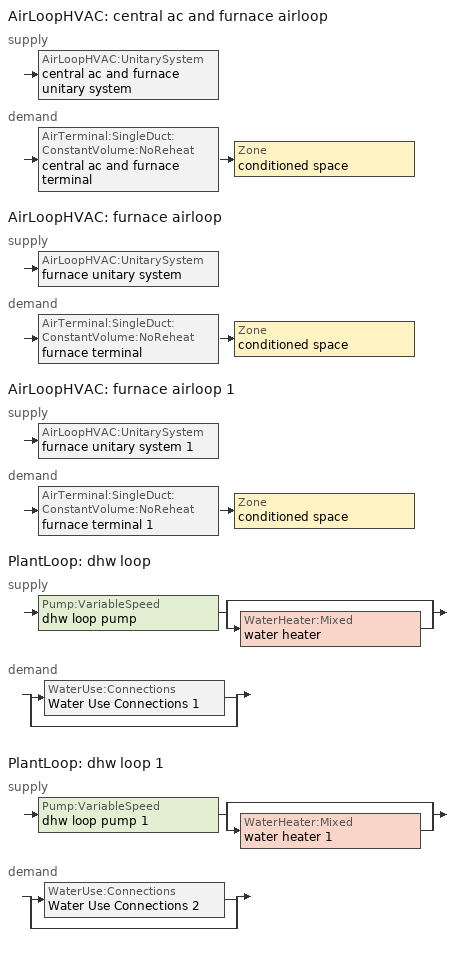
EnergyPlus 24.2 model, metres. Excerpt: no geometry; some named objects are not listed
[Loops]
AirLoopHVAC 'central ac and furnace airloop'
 supply: AirLoopHVAC:UnitarySystem 'central ac and furnace unitary system'
 demand: AirTerminal:SingleDuct:ConstantVolume:NoReheat 'central ac and furnace terminal' > Zone 'conditioned space'
AirLoopHVAC 'furnace airloop'
 supply: AirLoopHVAC:UnitarySystem 'furnace unitary system'
 demand: AirTerminal:SingleDuct:ConstantVolume:NoReheat 'furnace terminal' > Zone 'conditioned space'
AirLoopHVAC 'furnace airloop 1'
 supply: AirLoopHVAC:UnitarySystem 'furnace unitary system 1'
 demand: AirTerminal:SingleDuct:ConstantVolume:NoReheat 'furnace terminal 1' > Zone 'conditioned space'
PlantLoop 'dhw loop'
 supply: Pump:VariableSpeed 'dhw loop pump' > split
  | bypass
  | WaterHeater:Mixed 'water heater'
 demand: split
  | WaterUse:Connections 'Water Use Connections 1'
  | bypass
PlantLoop 'dhw loop 1'
 supply: Pump:VariableSpeed 'dhw loop pump 1' > split
  | bypass
  | WaterHeater:Mixed 'water heater 1'
 demand: split
  | WaterUse:Connections 'Water Use Connections 2'
  | bypass
[ZoneControl:Thermostat]
conditioned space Thermostat: Zone or ZoneList=conditioned space; Control Type Schedule=conditioned space Thermostat Schedule; Control 1=conditioned space temperature setpoint; Temperature Difference Between Cutout And Setpoint {deltaC}=0
[ThermostatSetpoint:DualSetpoint]
conditioned space temperature setpoint: Heating Setpoint Temperature Schedule=heating setpoint; Cooling Setpoint Temperature Schedule=cooling setpoint
[AirTerminal:SingleDuct:ConstantVolume:NoReheat] Availability Schedule=Always On Discrete
Name | Maximum Air Flow Rate {m3/s}
central ac and furnace terminal; furnace terminal | 0.863192
furnace terminal 1 | 0.00141584
[AirLoopHVAC:UnitarySystem] Control Type=Load; Controlling Zone or Thermostat Location=conditioned space; Dehumidification Control Type=None; Availability Schedule=Always On Discrete; Fan Placement=BlowThrough; DX Heating Coil Sizing Ratio=1; Use DOAS DX Cooling Coil=No; Minimum Supply Air Temperature {C}=2; Latent Load Control=SensibleOnlyLoadControl; Heating Supply Air Flow Rate Method=SupplyAirFlowRate; No Load Supply Air Flow Rate Method=SupplyAirFlowRate; No Load Supply Air Flow Rate {m3/s}=0; No Load Supply Air Flow Rate Control Set To Low Speed=Yes; Maximum Supply Air Temperature {C}=48.8889; Maximum Outdoor Dry-Bulb Temperature for Supplemental Heater Operation {C}=21; Ancillary On-Cycle Electric Power {W}=0; Ancillary Off-Cycle Electric Power {W}=0
Name | Supply Fan | Supply Air Fan Operating Mode Schedule | Heating Coil | Cooling Supply Air Flow Rate Method | Heating Supply Air Flow Rate {m3/s} | Cooling Coil | Cooling Supply Air Flow Rate {m3/s} | Design Specification Multispeed Object
unit heater unitary system | unit heater supply fan | unit heater auto fan schedule | unit heater htg coil | None | 0.00141584
unit heater unitary system 1 | unit heater supply fan 1 | unit heater auto fan schedule 1 | unit heater htg coil 1 | None | 0.00141584
unit heater unitary system 2 | unit heater supply fan 2 | unit heater auto fan schedule 2 | unit heater htg coil 2 | None | 0.00141584
central ac and furnace unitary system | central ac and furnace supply fan | central ac and furnace auto fan schedule | central ac and furnace htg coil | SupplyAirFlowRate | 0.863192 | central ac and furnace clg coil | 0.444103 | Unitary System Performance Multispeed 1
furnace unitary system | furnace supply fan | furnace auto fan schedule | furnace htg coil | None | 0.863192
furnace unitary system 1 | furnace supply fan 1 | furnace auto fan schedule 1 | furnace htg coil 1 | None | 0.00141584
[Fan:SystemModel] Availability Schedule=Always On Discrete; Speed Control Method=Discrete; Electric Power Minimum Flow Rate Fraction=0.2; Design Pressure Rise {Pa}=500; Motor Efficiency=1; Motor In Air Stream Fraction=1; Design Electric Power Consumption {W}=Autosize; Design Power Sizing Method=PowerPerFlow; Electric Power Per Unit Flow Rate Per Unit Pressure {W/((m3/s)-Pa)}=1.66667; Fan Total Efficiency=0.7; Motor Loss Radiative Fraction=0
Name | Design Maximum Air Flow Rate {m3/s} | Electric Power Per Unit Flow Rate {W/(m3/s)} | Number of Speeds | Speed Flow Fraction 1 | Speed Electric Power Fraction 1 | Speed Flow Fraction 2 | Speed Electric Power Fraction 2 | Speed Flow Fraction 3 | Speed Electric Power Fraction 3
unit heater supply fan; unit heater supply fan 1; unit heater supply fan 2 | 0.00141584 | 1e-06 | 1 | 1 | 1
central ac and furnace supply fan | 0.863192 | 794.58 | 3 | 0.20271 | 0.00833 | 0.51449 | 0.13618 | 1 | 1
furnace supply fan | 0.863192 | 794.58 | 1 | 1 | 1
furnace supply fan 1 | 0.00141584 | 1059.44 | 1 | 1 | 1
[Coil:Heating:Fuel] Availability Schedule=Always On Discrete; On Cycle Parasitic Electric Load {W}=0
Name | Fuel Type | Burner Efficiency | Nominal Capacity {W} | Off Cycle Parasitic Fuel Load {W}
unit heater htg coil; unit heater htg coil 1 | NaturalGas | 0.3 | 0.293071 | 0
unit heater htg coil 2 | OtherFuel1 | 0.3 | 0.293071 | 0
central ac and furnace htg coil; furnace htg coil | NaturalGas | 0.96 | 27320.1 | 0
furnace htg coil 1 | NaturalGas | 0.3 | 0.293071 | 204.863
[Zone equipment]
conditioned space: central ac and furnace terminal, furnace terminal, furnace terminal 1, unit heater unitary system, unit heater unitary system 1, unit heater unitary system 2
[AirLoopHVAC] Design Return Air Flow Fraction of Supply Air Flow=1
Name | Design Supply Air Flow Rate {m3/s}
central ac and furnace airloop; furnace airloop | 0.863192
furnace airloop 1 | 0.00141584
[Sizing:System] Type of Load to Size On=Sensible; Design Outdoor Air Flow Rate {m3/s}=Autosize; Central Heating Maximum System Air Flow Ratio=0.3; Preheat Design Temperature {C}=7; Preheat Design Humidity Ratio {kgWater/kgDryAir}=0.008; Precool Design Temperature {C}=12.8; Precool Design Humidity Ratio {kgWater/kgDryAir}=0.008; Central Cooling Design Supply Air Temperature {C}=12.8; Central Heating Design Supply Air Temperature {C}=16.7; Type of Zone Sum to Use=NonCoincident; 100% Outdoor Air in Cooling=Yes; 100% Outdoor Air in Heating=Yes; Central Cooling Design Supply Air Humidity Ratio {kgWater/kgDryAir}=0.0085; Central Heating Design Supply Air Humidity Ratio {kgWater/kgDryAir}=0.008; Cooling Supply Air Flow Rate Method=DesignDay; Cooling Supply Air Flow Rate {m3/s}=0; Cooling Supply Air Flow Rate Per Floor Area {m3/s-m2}=0.00996765; Cooling Fraction of Autosized Cooling Supply Air Flow Rate=1; Cooling Supply Air Flow Rate Per Unit Cooling Capacity {m3/s-W}=3.94755e-05; Heating Supply Air Flow Rate Method=DesignDay; Heating Supply Air Flow Rate {m3/s}=0; Heating Supply Air Flow Rate Per Floor Area {m3/s-m2}=0.00996765; Heating Fraction of Autosized Heating Supply Air Flow Rate=1; Heating Fraction of Autosized Cooling Supply Air Flow Rate=1; Heating Supply Air Flow Rate Per Unit Heating Capacity {m3/s-W}=3.15882e-05; System Outdoor Air Method=ZoneSum; Zone Maximum Outdoor Air Fraction=1; Cooling Design Capacity Method=CoolingDesignCapacity; Cooling Design Capacity {W}=Autosize; Cooling Design Capacity Per Floor Area {W/m2}=234.7; Fraction of Autosized Cooling Design Capacity=1; Heating Design Capacity Method=HeatingDesignCapacity; Heating Design Capacity {W}=Autosize; Heating Design Capacity Per Floor Area {W/m2}=157; Fraction of Autosized Heating Design Capacity=1; Central Cooling Capacity Control Method=OnOff; Occupant Diversity=Autosize
central ac and furnace airloop; furnace airloop; furnace airloop 1
[AvailabilityManager:Scheduled] Schedule=Always On Discrete
central ac and furnace airloop Availability Manager; furnace airloop Availability Manager; furnace airloop 1 Availability Manager
[Coil:Cooling:DX:MultiSpeed]
central ac and furnace clg coil: Availability Schedule=Always On Discrete; Condenser Type=AirCooled; Minimum Outdoor Dry-Bulb Temperature for Compressor Operation {C}=-25; Apply Part Load Fraction to Speeds Greater than 1=No; Apply Latent Degradation to Speeds Greater than 1=No; Crankcase Heater Capacity {W}=50; Maximum Outdoor Dry-Bulb Temperature for Crankcase Heater Operation {C}=10; Basin Heater Capacity {W/K}=0; Basin Heater Setpoint Temperature {C}=2; Fuel Type=Electricity; Number of Speeds=2; Speed Gross Rated Total Cooling Capacity 1 {W}=3269.07; Speed Gross Rated Sensible Heat Ratio 1=0.804913; Speed Gross Rated Cooling COP 1 {W/W}=5.88827; Speed Rated Air Flow Rate 1 {m3/s}=0.174957; Speed Rated Evaporator Fan Power Per Volume Flow Rate 2017 1 {W/(m3/s)}=773.3; Speed Rated Evaporator Fan Power Per Volume Flow Rate 2023 1 {W/(m3/s)}=934.4; Speed Total Cooling Capacity Function of Temperature Curve Name 1=Cool-CAP-fT1; Speed Total Cooling Capacity Function of Flow Fraction Curve Name 1=Cool-CAP-fFF1; Speed Energy Input Ratio Function of Temperature Curve Name 1=Cool-EIR-fT1; Speed Energy Input Ratio Function of Flow Fraction Curve Name 1=Cool-EIR-fFF1; Speed Part Load Fraction Correlation Curve Name 1=Cool-PLF-fPLR1; Speed Nominal Time for Condensate Removal to Begin 1 {s}=1000; Speed Ratio of Initial Moisture Evaporation Rate and Steady State Latent Capacity 1=1.5; Speed Maximum Cycling Rate 1 {cycles/hr}=3; Speed Latent Capacity Time Constant 1 {s}=45; Speed Rated Waste Heat Fraction of Power Input 1=0.2; Speed Waste Heat Function of Temperature Curve Name 1=ConstantBiquadratic; Speed Evaporative Condenser Effectiveness 1=0.9; Speed Evaporative Condenser Air Flow Rate 1 {m3/s}=AutoSize; Speed Rated Evaporative Condenser Pump Power Consumption 1 {W}=AutoSize; Speed Gross Rated Total Cooling Capacity 2 {W}=8431.23; Speed Gross Rated Sensible Heat Ratio 2=0.759942; Speed Gross Rated Cooling COP 2 {W/W}=5.24917; Speed Rated Air Flow Rate 2 {m3/s}=0.444055; Speed Rated Evaporator Fan Power Per Volume Flow Rate 2017 2 {W/(m3/s)}=773.3; Speed Rated Evaporator Fan Power Per Volume Flow Rate 2023 2 {W/(m3/s)}=934.4; Speed Total Cooling Capacity Function of Temperature Curve Name 2=Cool-CAP-fT2; Speed Total Cooling Capacity Function of Flow Fraction Curve Name 2=Cool-CAP-fFF2; Speed Energy Input Ratio Function of Temperature Curve Name 2=Cool-EIR-fT2; Speed Energy Input Ratio Function of Flow Fraction Curve Name 2=Cool-EIR-fFF2; Speed Part Load Fraction Correlation Curve Name 2=Cool-PLF-fPLR2; Speed Nominal Time for Condensate Removal to Begin 2 {s}=1000; Speed Ratio of Initial Moisture Evaporation Rate and Steady State Latent Capacity 2=1.5; Speed Maximum Cycling Rate 2 {cycles/hr}=3; Speed Latent Capacity Time Constant 2 {s}=45; Speed Rated Waste Heat Fraction of Power Input 2=0.2; Speed Waste Heat Function of Temperature Curve Name 2=ConstantBiquadratic; Speed Evaporative Condenser Effectiveness 2=0.9; Speed Evaporative Condenser Air Flow Rate 2 {m3/s}=AutoSize; Speed Rated Evaporative Condenser Pump Power Consumption 2 {W}=AutoSize
[UnitarySystemPerformance:Multispeed]
Unitary System Performance Multispeed 1: Number of Speeds for Heating=1; Number of Speeds for Cooling=2; Single Mode Operation=No; No Load Supply Air Flow Rate Ratio=1; Heating Speed Supply Air Flow Ratio 1=autosize; Cooling Speed Supply Air Flow Ratio 1=0.394; Heating Speed Supply Air Flow Ratio 2=autosize; Cooling Speed Supply Air Flow Ratio 2=1
[PlantLoop] Fluid Type=Water; Maximum Loop Temperature {C}=100; Minimum Loop Temperature {C}=0; Maximum Loop Flow Rate {m3/s}=0.01; Minimum Loop Flow Rate {m3/s}=0; Plant Loop Volume {m3}=0.003; Load Distribution Scheme=Optimal; Plant Loop Demand Calculation Scheme=SingleSetpoint; Common Pipe Simulation=None
Name | Plant Equipment Operation Scheme
dhw loop | dhw loop Operation Schemes
dhw loop 1 | dhw loop 1 Operation Schemes
[Sizing:Plant] Loop Type=Heating; Design Loop Exit Temperature {C}=56; Loop Design Temperature Difference {deltaC}=5.55556; Sizing Option=NonCoincident; Zone Timesteps in Averaging Window=1; Coincident Sizing Factor Mode=None
dhw loop; dhw loop 1
[Pump:VariableSpeed] Design Maximum Flow Rate {m3/s}=0.01; Design Pump Head {Pa}=1; Design Power Consumption {W}=0; Motor Efficiency=0.85; Fraction of Motor Inefficiencies to Fluid Stream=0; Coefficient 1 of the Part Load Performance Curve=0; Coefficient 2 of the Part Load Performance Curve=1; Coefficient 3 of the Part Load Performance Curve=0; Coefficient 4 of the Part Load Performance Curve=0; Design Minimum Flow Rate {m3/s}=0; Pump Control Type=Intermittent; Skin Loss Radiative Fraction=0.5; Design Power Sizing Method=PowerPerFlowPerPressure; Design Electric Power per Unit Flow Rate {W/(m3/s)}=348701.1; Design Shaft Power per Unit Flow Rate per Unit Head {W/((m3/s)-Pa)}=1.28205; Design Minimum Flow Rate Fraction=0
dhw loop pump; dhw loop pump 1
[WaterHeater:Mixed] Tank Volume {m3}=0.179807; Deadband Temperature Difference {deltaC}=2; Maximum Temperature Limit {C}=99; Heater Control Type=Cycle; Heater Maximum Capacity {W}=10550.6; Heater Minimum Capacity {W}=0; Heater Ignition Minimum Flow Rate {m3/s}=0; Heater Ignition Delay {s}=0; Heater Fuel Type=NaturalGas; Off Cycle Parasitic Fuel Consumption Rate {W}=0; Off Cycle Parasitic Fuel Type=Electricity; Off Cycle Parasitic Heat Fraction to Tank=0; On Cycle Parasitic Fuel Consumption Rate {W}=0; On Cycle Parasitic Fuel Type=Electricity; On Cycle Parasitic Heat Fraction to Tank=0; Ambient Temperature Indicator=Zone; Ambient Temperature Zone=conditioned space; Off Cycle Loss Fraction to Zone=0.64; On Cycle Loss Fraction to Zone=1; Use Side Effectiveness=1; Source Side Effectiveness=1; Use Side Design Flow Rate {m3/s}=Autosize; Source Side Design Flow Rate {m3/s}=Autosize; Indirect Water Heating Recovery Time {hr}=1.5; Source Side Flow Control Mode=IndirectHeatPrimarySetpoint
Name | Setpoint Temperature Schedule | Heater Thermal Efficiency | Off Cycle Loss Coefficient to Ambient Temperature {W/K} | On Cycle Loss Coefficient to Ambient Temperature {W/K}
water heater | water heater setpoint | 0.76521 | 5.2356 | 5.2356
water heater 1 | water heater setpoint 1 | 0.763152 | 5.69182 | 5.69182
[WaterHeater:Sizing] Design Mode=PeakDraw; Time Storage Can Meet Peak Draw {hr}=0.538503; Time for Tank Recovery {hr}=0; Nominal Tank Volume for Autosizing Plant Connections {m3}=1
water heater; water heater 1
[SetpointManager:Scheduled] Control Variable=Temperature
Name | Schedule
Setpoint Manager Scheduled 1 | dhw temp
Setpoint Manager Scheduled 2 | dhw temp 1
[WaterUse:Connections] Drain Water Heat Exchanger Type=None; Drain Water Heat Exchanger Destination=Plant
Name | Water Use Equipment Name 1 | Water Use Equipment Name 2 | Water Use Equipment Name 3 | Water Use Equipment Name 4
Water Use Connections 1 | dhw fixtures | dhw distribution waste | clothes washer | dishwasher
Water Use Connections 2 | dhw fixtures 1 | dhw distribution waste 1 | clothes washer 1 | dishwasher 1
[WaterUse:Equipment]
Name | Peak Flow Rate {m3/s} | Flow Rate Fraction Schedule | Target Temperature Schedule
dhw fixtures | 3.2736e-06 | dhw fixtures schedule | mixed water temperature schedule
dhw distribution waste | 9.92418e-07 | dhw fixtures schedule | mixed water temperature schedule
clothes washer | 7.27439e-07 | clothes washer schedule
dishwasher | 2.18154e-07 | dishwasher schedule
dhw fixtures 1 | 1.0912e-06 | dhw fixtures schedule | mixed water temperature schedule
dhw distribution waste 1 | 3.30806e-07 | dhw fixtures schedule | mixed water temperature schedule
clothes washer 1 | 2.4248e-07 | clothes washer schedule
dishwasher 1 | 7.27179e-08 | dishwasher schedule
[PlantEquipmentOperationSchemes] Control Scheme Object Type 1=PlantEquipmentOperation:HeatingLoad; Control Scheme Schedule Name 1=Always On Discrete
Name | Control Scheme Name 1
dhw loop Operation Schemes | dhw loop Heating Operation Scheme
dhw loop 1 Operation Schemes | dhw loop 1 Heating Operation Scheme
[PlantEquipmentOperation:HeatingLoad] Load Range Lower Limit 1 {W}=0; Load Range Upper Limit 1 {W}=1000000000
Name | Range Equipment List Name 1
dhw loop Heating Operation Scheme | dhw loop Heating Equipment List
dhw loop 1 Heating Operation Scheme | dhw loop 1 Heating Equipment List
[PlantEquipmentList]
dhw loop Heating Equipment List: WaterHeater:Mixed, water heater
dhw loop 1 Heating Equipment List: WaterHeater:Mixed, water heater 1
[EnergyManagementSystem:GlobalVariable]
central_ac_and_furnace_airloop_Fan_RTF
furnace_airloop_1_Fan_RTF
furnace_airloop_Fan_RTF
infil_program_Qfan
infil_program_Qinf
natural_vent_program_Qnv
natural_vent_program_Qwhf
[EnergyManagementSystem:InternalVariable] Internal Data Type=Fan Maximum Mass Flow Rate
Name | Internal Data Index Key
central_ac_and_furnace_airloop_max_sup_fan_mfr | central ac and furnace supply fan
furnace_airloop_1_max_sup_fan_mfr | furnace supply fan 1
furnace_airloop_max_sup_fan_mfr | furnace supply fan
[EnergyManagementSystem:Sensor]
Name | Output:Variable or Output:Meter Index Key | Output:Variable or Output:Meter
airflow_gain | infil flow | Infiltration Sensible Heat Gain Energy
airflow_gain_1 | natural vent flow | Infiltration Sensible Heat Gain Energy
airflow_gain_2 | whole house fan flow | Infiltration Sensible Heat Gain Energy
airflow_loss | infil flow | Infiltration Sensible Heat Loss Energy
airflow_loss_1 | natural vent flow | Infiltration Sensible Heat Loss Energy
airflow_loss_2 | whole house fan flow | Infiltration Sensible Heat Loss Energy
central_ac_and_furnace_airloop_Fan_RTF_s | central ac and furnace supply fan | Fan Runtime Fraction Speed 1
central_ac_and_furnace_airloop_Fan_RTF_s_1 | central ac and furnace supply fan | Fan Runtime Fraction Speed 2
central_ac_and_furnace_airloop_Fan_RTF_s_2 | central ac and furnace supply fan | Fan Runtime Fraction Speed 3
central_ac_and_furnace_clg_coil_s | central ac and furnace clg coil | Cooling Coil Total Cooling Energy
central_ac_and_furnace_htg_coil_s | central ac and furnace htg coil | Heating Coil Heating Energy
central_ac_and_furnace_supply_fan_s; central_ac_and_furnace_supply_fan_s_1 | central ac and furnace supply fan | Fan Electricity Energy
clg_load_cond |  | Cooling:EnergyTransfer:Zone:CONDITIONED SPACE
clg_sp_s; clg_sp_s_1 | cooling setpoint | Schedule Value
clothes_dryer_exhaust_0_sch_s | clothes dryer exhaust 0 schedule | Schedule Value
conditioned_space_clg_unmet_s | conditioned space | Zone Cooling Setpoint Not Met Time
conditioned_space_htg_unmet_s | conditioned space | Zone Heating Setpoint Not Met Time
cool_season | cooling season schedule | Schedule Value
dhw_loss | water heater | Water Heater Heat Loss Energy
dhw_loss_1 | water heater 1 | Water Heater Heat Loss Energy
dhw_rtf | water heater | Water Heater Runtime Fraction
dhw_rtf_1 | water heater 1 | Water Heater Runtime Fraction
fridge_tin_s; tin_s; tin_s_1 | conditioned space | Zone Mean Air Temperature
furnace_airloop_1_Fan_RTF_s | furnace supply fan 1 | Fan Runtime Fraction
furnace_airloop_Fan_RTF_s | furnace supply fan | Fan Runtime Fraction
furnace_htg_coil_1_s | furnace htg coil 1 | Heating Coil Heating Energy
furnace_htg_coil_s | furnace htg coil | Heating Coil Heating Energy
furnace_supply_fan_1_s | furnace supply fan 1 | Fan Electricity Energy
furnace_supply_fan_s | furnace supply fan | Fan Electricity Energy
htg_load_cond |  | Heating:EnergyTransfer:Zone:CONDITIONED SPACE
htg_sp_s; htg_sp_s_1 | heating setpoint | Schedule Value
ig_ee_conv | clothes dryer | Electric Equipment Convective Heating Energy
ig_ee_conv_1 | clothes washer | Electric Equipment Convective Heating Energy
ig_ee_conv_2 | cooking range | Electric Equipment Convective Heating Energy
ig_ee_conv_3 | dishwasher | Electric Equipment Convective Heating Energy
ig_ee_conv_4 | fridge | Electric Equipment Convective Heating Energy
ig_ee_conv_5 | misc plug loads | Electric Equipment Convective Heating Energy
ig_ee_conv_6 | whole house fan | Electric Equipment Convective Heating Energy
ig_ee_rad | clothes dryer | Electric Equipment Radiant Heating Energy
ig_ee_rad_1 | clothes washer | Electric Equipment Radiant Heating Energy
ig_ee_rad_2 | cooking range | Electric Equipment Radiant Heating Energy
ig_ee_rad_3 | dishwasher | Electric Equipment Radiant Heating Energy
ig_ee_rad_4 | fridge | Electric Equipment Radiant Heating Energy
ig_ee_rad_5 | misc plug loads | Electric Equipment Radiant Heating Energy
ig_ee_rad_6 | whole house fan | Electric Equipment Radiant Heating Energy
ig_lgt_conv | interior lighting | Lights Convective Heating Energy
ig_lgt_rad | interior lighting | Lights Radiant Heating Energy
ig_lgt_vis | interior lighting | Lights Visible Radiation Heating Energy
ig_oe_conv | clothes dryer 1 | Other Equipment Convective Heating Energy
ig_oe_conv_1 | cooking range 1 | Other Equipment Convective Heating Energy
ig_oe_conv_2 | general water use latent | Other Equipment Convective Heating Energy
ig_oe_conv_3 | general water use sensible | Other Equipment Convective Heating Energy
ig_oe_conv_4 | water heater energy adjustment1 | Other Equipment Convective Heating Energy
ig_oe_conv_5 | water heater energy adjustment2 | Other Equipment Convective Heating Energy
ig_oe_rad | clothes dryer 1 | Other Equipment Radiant Heating Energy
ig_oe_rad_1 | cooking range 1 | Other Equipment Radiant Heating Energy
ig_oe_rad_2 | general water use latent | Other Equipment Radiant Heating Energy
ig_oe_rad_3 | general water use sensible | Other Equipment Radiant Heating Energy
ig_oe_rad_4 | water heater energy adjustment1 | Other Equipment Radiant Heating Energy
ig_oe_rad_5 | water heater energy adjustment2 | Other Equipment Radiant Heating Energy
ig_ppl_conv | occupants | People Convective Heating Energy
ig_ppl_rad | occupants | People Radiant Heating Energy
im_conv | furniture mass conditioned space 1 | Surface Inside Face Convection Heat Gain Energy
im_conv_1 | partition wall mass | Surface Inside Face Convection Heat Gain Energy
im_ig | furniture mass conditioned space 1 | Surface Inside Face Internal Gains Radiation Heat Gain Energy
im_ig_1 | partition wall mass | Surface Inside Face Internal Gains Radiation Heat Gain Energy
im_lgt | furniture mass conditioned space 1 | Surface Inside Face Lights Radiation Heat Gain Energy
im_lgt_1 | partition wall mass | Surface Inside Face Lights Radiation Heat Gain Energy
im_sol | furniture mass conditioned space 1 | Surface Inside Face Solar Radiation Heat Gain Energy
im_sol_1 | partition wall mass | Surface Inside Face Solar Radiation Heat Gain Energy
im_surf | furniture mass conditioned space 1 | Surface Inside Face Net Surface Thermal Radiation Heat Gain Energy
im_surf_1 | partition wall mass | Surface Inside Face Net Surface Thermal Radiation Heat Gain Energy
mech_vent_bath_fan_0_sch_s | mech vent bath fan 0 schedule | Schedule Value
mech_vent_bath_fan_1_sch_s | mech vent bath fan 1 schedule | Schedule Value
mech_vent_range_fan_0_sch_s | mech vent range fan 0 schedule | Schedule Value
mv_conv | mech vent bath fan 0 | Electric Equipment Convective Heating Energy
mv_conv_1 | mech vent bath fan 1 | Electric Equipment Convective Heating Energy
mv_conv_2 | mech vent house fan | Electric Equipment Convective Heating Energy
mv_conv_3 | mech vent house fan cfis | Electric Equipment Convective Heating Energy
mv_conv_4 | mech vent range fan 0 | Electric Equipment Convective Heating Energy
mv_conv_5 | mech vent house fan latent load | Other Equipment Convective Heating Energy
mv_conv_6 | mech vent house fan sensible load | Other Equipment Convective Heating Energy
mv_rad | mech vent bath fan 0 | Electric Equipment Radiant Heating Energy
mv_rad_1 | mech vent bath fan 1 | Electric Equipment Radiant Heating Energy
mv_rad_2 | mech vent house fan | Electric Equipment Radiant Heating Energy
mv_rad_3 | mech vent house fan cfis | Electric Equipment Radiant Heating Energy
mv_rad_4 | mech vent range fan 0 | Electric Equipment Radiant Heating Energy
mv_rad_5 | mech vent house fan latent load | Other Equipment Radiant Heating Energy
mv_rad_6 | mech vent house fan sensible load | Other Equipment Radiant Heating Energy
natural_vent_s | natural vent schedule | Schedule Value
out_pb_s |  | Site Outdoor Air Barometric Pressure
out_wt_s |  | Site Outdoor Air Humidity Ratio
site_vw_s |  | Site Wind Speed
ss_back_out | Window1 | Surface Window Shortwave from Zone Back Out Window Heat Transfer Rate
ss_back_out_1 | Window10 | Surface Window Shortwave from Zone Back Out Window Heat Transfer Rate
ss_back_out_10 | Window20 | Surface Window Shortwave from Zone Back Out Window Heat Transfer Rate
ss_back_out_11 | Window23 | Surface Window Shortwave from Zone Back Out Window Heat Transfer Rate
ss_back_out_12 | Window24 | Surface Window Shortwave from Zone Back Out Window Heat Transfer Rate
ss_back_out_13 | Window25 | Surface Window Shortwave from Zone Back Out Window Heat Transfer Rate
ss_back_out_14 | Window26 | Surface Window Shortwave from Zone Back Out Window Heat Transfer Rate
ss_back_out_15 | Window27 | Surface Window Shortwave from Zone Back Out Window Heat Transfer Rate
ss_back_out_16 | Window28 | Surface Window Shortwave from Zone Back Out Window Heat Transfer Rate
ss_back_out_17 | Window4 | Surface Window Shortwave from Zone Back Out Window Heat Transfer Rate
ss_back_out_18 | Window6 | Surface Window Shortwave from Zone Back Out Window Heat Transfer Rate
ss_back_out_19 | Window8 | Surface Window Shortwave from Zone Back Out Window Heat Transfer Rate
ss_back_out_2 | Window12 | Surface Window Shortwave from Zone Back Out Window Heat Transfer Rate
ss_back_out_20 | Window9 | Surface Window Shortwave from Zone Back Out Window Heat Transfer Rate
ss_back_out_3 | Window13 | Surface Window Shortwave from Zone Back Out Window Heat Transfer Rate
ss_back_out_4 | Window14 | Surface Window Shortwave from Zone Back Out Window Heat Transfer Rate
ss_back_out_5 | Window15 | Surface Window Shortwave from Zone Back Out Window Heat Transfer Rate
ss_back_out_6 | Window16 | Surface Window Shortwave from Zone Back Out Window Heat Transfer Rate
ss_back_out_7 | Window18 | Surface Window Shortwave from Zone Back Out Window Heat Transfer Rate
ss_back_out_8 | Window19 | Surface Window Shortwave from Zone Back Out Window Heat Transfer Rate
ss_back_out_9 | Window2 | Surface Window Shortwave from Zone Back Out Window Heat Transfer Rate
ss_conv | Door1 | Surface Inside Face Convection Heat Gain Energy
ss_conv_1 | Window1 | Surface Inside Face Convection Heat Gain Energy
ss_conv_10 | Window2 | Surface Inside Face Convection Heat Gain Energy
ss_conv_11 | Window20 | Surface Inside Face Convection Heat Gain Energy
ss_conv_12 | Window23 | Surface Inside Face Convection Heat Gain Energy
ss_conv_13 | Window24 | Surface Inside Face Convection Heat Gain Energy
ss_conv_14 | Window25 | Surface Inside Face Convection Heat Gain Energy
ss_conv_15 | Window26 | Surface Inside Face Convection Heat Gain Energy
ss_conv_16 | Window27 | Surface Inside Face Convection Heat Gain Energy
ss_conv_17 | Window28 | Surface Inside Face Convection Heat Gain Energy
ss_conv_18 | Window4 | Surface Inside Face Convection Heat Gain Energy
ss_conv_19 | Window6 | Surface Inside Face Convection Heat Gain Energy
ss_conv_2 | Window10 | Surface Inside Face Convection Heat Gain Energy
ss_conv_20 | Window8 | Surface Inside Face Convection Heat Gain Energy
ss_conv_21 | Window9 | Surface Inside Face Convection Heat Gain Energy
ss_conv_3 | Window12 | Surface Inside Face Convection Heat Gain Energy
ss_conv_4 | Window13 | Surface Inside Face Convection Heat Gain Energy
ss_conv_5 | Window14 | Surface Inside Face Convection Heat Gain Energy
ss_conv_6 | Window15 | Surface Inside Face Convection Heat Gain Energy
ss_conv_7 | Window16 | Surface Inside Face Convection Heat Gain Energy
ss_conv_8 | Window18 | Surface Inside Face Convection Heat Gain Energy
ss_conv_9 | Window19 | Surface Inside Face Convection Heat Gain Energy
ss_ig | Door1 | Surface Inside Face Internal Gains Radiation Heat Gain Energy
ss_ig_1 | Window1 | Surface Inside Face Internal Gains Radiation Heat Gain Energy
ss_ig_10 | Window2 | Surface Inside Face Internal Gains Radiation Heat Gain Energy
ss_ig_11 | Window20 | Surface Inside Face Internal Gains Radiation Heat Gain Energy
ss_ig_12 | Window23 | Surface Inside Face Internal Gains Radiation Heat Gain Energy
ss_ig_13 | Window24 | Surface Inside Face Internal Gains Radiation Heat Gain Energy
ss_ig_14 | Window25 | Surface Inside Face Internal Gains Radiation Heat Gain Energy
ss_ig_15 | Window26 | Surface Inside Face Internal Gains Radiation Heat Gain Energy
ss_ig_16 | Window27 | Surface Inside Face Internal Gains Radiation Heat Gain Energy
ss_ig_17 | Window28 | Surface Inside Face Internal Gains Radiation Heat Gain Energy
ss_ig_18 | Window4 | Surface Inside Face Internal Gains Radiation Heat Gain Energy
ss_ig_19 | Window6 | Surface Inside Face Internal Gains Radiation Heat Gain Energy
ss_ig_2 | Window10 | Surface Inside Face Internal Gains Radiation Heat Gain Energy
ss_ig_20 | Window8 | Surface Inside Face Internal Gains Radiation Heat Gain Energy
ss_ig_21 | Window9 | Surface Inside Face Internal Gains Radiation Heat Gain Energy
ss_ig_3 | Window12 | Surface Inside Face Internal Gains Radiation Heat Gain Energy
ss_ig_4 | Window13 | Surface Inside Face Internal Gains Radiation Heat Gain Energy
ss_ig_5 | Window14 | Surface Inside Face Internal Gains Radiation Heat Gain Energy
ss_ig_6 | Window15 | Surface Inside Face Internal Gains Radiation Heat Gain Energy
ss_ig_7 | Window16 | Surface Inside Face Internal Gains Radiation Heat Gain Energy
ss_ig_8 | Window18 | Surface Inside Face Internal Gains Radiation Heat Gain Energy
ss_ig_9 | Window19 | Surface Inside Face Internal Gains Radiation Heat Gain Energy
ss_lgt | Door1 | Surface Inside Face Lights Radiation Heat Gain Energy
ss_sol | Door1 | Surface Inside Face Solar Radiation Heat Gain Energy
ss_surf | Door1 | Surface Inside Face Net Surface Thermal Radiation Heat Gain Energy
ss_surf_1 | Window1 | Surface Inside Face Net Surface Thermal Radiation Heat Gain Energy
ss_surf_10 | Window2 | Surface Inside Face Net Surface Thermal Radiation Heat Gain Energy
ss_surf_11 | Window20 | Surface Inside Face Net Surface Thermal Radiation Heat Gain Energy
ss_surf_12 | Window23 | Surface Inside Face Net Surface Thermal Radiation Heat Gain Energy
ss_surf_13 | Window24 | Surface Inside Face Net Surface Thermal Radiation Heat Gain Energy
ss_surf_14 | Window25 | Surface Inside Face Net Surface Thermal Radiation Heat Gain Energy
ss_surf_15 | Window26 | Surface Inside Face Net Surface Thermal Radiation Heat Gain Energy
ss_surf_16 | Window27 | Surface Inside Face Net Surface Thermal Radiation Heat Gain Energy
ss_surf_17 | Window28 | Surface Inside Face Net Surface Thermal Radiation Heat Gain Energy
ss_surf_18 | Window4 | Surface Inside Face Net Surface Thermal Radiation Heat Gain Energy
ss_surf_19 | Window6 | Surface Inside Face Net Surface Thermal Radiation Heat Gain Energy
ss_surf_2 | Window10 | Surface Inside Face Net Surface Thermal Radiation Heat Gain Energy
ss_surf_20 | Window8 | Surface Inside Face Net Surface Thermal Radiation Heat Gain Energy
ss_surf_21 | Window9 | Surface Inside Face Net Surface Thermal Radiation Heat Gain Energy
ss_surf_3 | Window12 | Surface Inside Face Net Surface Thermal Radiation Heat Gain Energy
ss_surf_4 | Window13 | Surface Inside Face Net Surface Thermal Radiation Heat Gain Energy
ss_surf_5 | Window14 | Surface Inside Face Net Surface Thermal Radiation Heat Gain Energy
ss_surf_6 | Window15 | Surface Inside Face Net Surface Thermal Radiation Heat Gain Energy
ss_surf_7 | Window16 | Surface Inside Face Net Surface Thermal Radiation Heat Gain Energy
ss_surf_8 | Window18 | Surface Inside Face Net Surface Thermal Radiation Heat Gain Energy
ss_surf_9 | Window19 | Surface Inside Face Net Surface Thermal Radiation Heat Gain Energy
ss_trans_in | Window1 | Surface Window Transmitted Solar Radiation Rate
ss_trans_in_1 | Window10 | Surface Window Transmitted Solar Radiation Rate
ss_trans_in_10 | Window20 | Surface Window Transmitted Solar Radiation Rate
ss_trans_in_11 | Window23 | Surface Window Transmitted Solar Radiation Rate
ss_trans_in_12 | Window24 | Surface Window Transmitted Solar Radiation Rate
ss_trans_in_13 | Window25 | Surface Window Transmitted Solar Radiation Rate
ss_trans_in_14 | Window26 | Surface Window Transmitted Solar Radiation Rate
ss_trans_in_15 | Window27 | Surface Window Transmitted Solar Radiation Rate
ss_trans_in_16 | Window28 | Surface Window Transmitted Solar Radiation Rate
ss_trans_in_17 | Window4 | Surface Window Transmitted Solar Radiation Rate
ss_trans_in_18 | Window6 | Surface Window Transmitted Solar Radiation Rate
ss_trans_in_19 | Window8 | Surface Window Transmitted Solar Radiation Rate
ss_trans_in_2 | Window12 | Surface Window Transmitted Solar Radiation Rate
ss_trans_in_20 | Window9 | Surface Window Transmitted Solar Radiation Rate
ss_trans_in_3 | Window13 | Surface Window Transmitted Solar Radiation Rate
ss_trans_in_4 | Window14 | Surface Window Transmitted Solar Radiation Rate
ss_trans_in_5 | Window15 | Surface Window Transmitted Solar Radiation Rate
ss_trans_in_6 | Window16 | Surface Window Transmitted Solar Radiation Rate
ss_trans_in_7 | Window18 | Surface Window Transmitted Solar Radiation Rate
ss_trans_in_8 | Window19 | Surface Window Transmitted Solar Radiation Rate
ss_trans_in_9 | Window2 | Surface Window Transmitted Solar Radiation Rate
ss_trans_out | Window1 | Surface Inside Face Initial Transmitted Diffuse Transmitted Out Window Solar Radiation Rate
ss_trans_out_1 | Window10 | Surface Inside Face Initial Transmitted Diffuse Transmitted Out Window Solar Radiation Rate
ss_trans_out_10 | Window20 | Surface Inside Face Initial Transmitted Diffuse Transmitted Out Window Solar Radiation Rate
ss_trans_out_11 | Window23 | Surface Inside Face Initial Transmitted Diffuse Transmitted Out Window Solar Radiation Rate
ss_trans_out_12 | Window24 | Surface Inside Face Initial Transmitted Diffuse Transmitted Out Window Solar Radiation Rate
ss_trans_out_13 | Window25 | Surface Inside Face Initial Transmitted Diffuse Transmitted Out Window Solar Radiation Rate
ss_trans_out_14 | Window26 | Surface Inside Face Initial Transmitted Diffuse Transmitted Out Window Solar Radiation Rate
ss_trans_out_15 | Window27 | Surface Inside Face Initial Transmitted Diffuse Transmitted Out Window Solar Radiation Rate
ss_trans_out_16 | Window28 | Surface Inside Face Initial Transmitted Diffuse Transmitted Out Window Solar Radiation Rate
ss_trans_out_17 | Window4 | Surface Inside Face Initial Transmitted Diffuse Transmitted Out Window Solar Radiation Rate
ss_trans_out_18 | Window6 | Surface Inside Face Initial Transmitted Diffuse Transmitted Out Window Solar Radiation Rate
ss_trans_out_19 | Window8 | Surface Inside Face Initial Transmitted Diffuse Transmitted Out Window Solar Radiation Rate
ss_trans_out_2 | Window12 | Surface Inside Face Initial Transmitted Diffuse Transmitted Out Window Solar Radiation Rate
ss_trans_out_20 | Window9 | Surface Inside Face Initial Transmitted Diffuse Transmitted Out Window Solar Radiation Rate
ss_trans_out_3 | Window13 | Surface Inside Face Initial Transmitted Diffuse Transmitted Out Window Solar Radiation Rate
ss_trans_out_4 | Window14 | Surface Inside Face Initial Transmitted Diffuse Transmitted Out Window Solar Radiation Rate
ss_trans_out_5 | Window15 | Surface Inside Face Initial Transmitted Diffuse Transmitted Out Window Solar Radiation Rate
ss_trans_out_6 | Window16 | Surface Inside Face Initial Transmitted Diffuse Transmitted Out Window Solar Radiation Rate
ss_trans_out_7 | Window18 | Surface Inside Face Initial Transmitted Diffuse Transmitted Out Window Solar Radiation Rate
ss_trans_out_8 | Window19 | Surface Inside Face Initial Transmitted Diffuse Transmitted Out Window Solar Radiation Rate
ss_trans_out_9 | Window2 | Surface Inside Face Initial Transmitted Diffuse Transmitted Out Window Solar Radiation Rate
s_conv | Floor1 | Surface Inside Face Convection Heat Gain Energy
s_conv_1 | Floor2 | Surface Inside Face Convection Heat Gain Energy
s_conv_10 | Wall1:0 | Surface Inside Face Convection Heat Gain Energy
s_conv_11 | Wall1:180 | Surface Inside Face Convection Heat Gain Energy
s_conv_12 | Wall1:270 | Surface Inside Face Convection Heat Gain Energy
s_conv_13 | Wall1:90 | Surface Inside Face Convection Heat Gain Energy
s_conv_14 | Wall2:0 | Surface Inside Face Convection Heat Gain Energy
s_conv_15 | Wall2:180 | Surface Inside Face Convection Heat Gain Energy
s_conv_16 | Wall2:270 | Surface Inside Face Convection Heat Gain Energy
s_conv_17 | Wall2:90 | Surface Inside Face Convection Heat Gain Energy
s_conv_18 | Wall3:0 | Surface Inside Face Convection Heat Gain Energy
s_conv_19 | Wall3:180 | Surface Inside Face Convection Heat Gain Energy
s_conv_2 | FoundationWall1 | Surface Inside Face Convection Heat Gain Energy
s_conv_20 | Wall3:270 | Surface Inside Face Convection Heat Gain Energy
s_conv_21 | Wall3:90 | Surface Inside Face Convection Heat Gain Energy
s_conv_3 | inferred conditioned ceiling | Surface Inside Face Convection Heat Gain Energy
s_conv_4 | inferred conditioned floor | Surface Inside Face Convection Heat Gain Energy
s_conv_5 | RimJoist1:0 | Surface Inside Face Convection Heat Gain Energy
s_conv_6 | RimJoist1:180 | Surface Inside Face Convection Heat Gain Energy
s_conv_7 | RimJoist1:270 | Surface Inside Face Convection Heat Gain Energy
s_conv_8 | RimJoist1:90 | Surface Inside Face Convection Heat Gain Energy
s_conv_9 | Slab1 | Surface Inside Face Convection Heat Gain Energy
s_ig | Floor1 | Surface Inside Face Internal Gains Radiation Heat Gain Energy
s_ig_1 | Floor2 | Surface Inside Face Internal Gains Radiation Heat Gain Energy
s_ig_10 | Wall1:0 | Surface Inside Face Internal Gains Radiation Heat Gain Energy
s_ig_11 | Wall1:180 | Surface Inside Face Internal Gains Radiation Heat Gain Energy
s_ig_12 | Wall1:270 | Surface Inside Face Internal Gains Radiation Heat Gain Energy
s_ig_13 | Wall1:90 | Surface Inside Face Internal Gains Radiation Heat Gain Energy
s_ig_14 | Wall2:0 | Surface Inside Face Internal Gains Radiation Heat Gain Energy
s_ig_15 | Wall2:180 | Surface Inside Face Internal Gains Radiation Heat Gain Energy
s_ig_16 | Wall2:270 | Surface Inside Face Internal Gains Radiation Heat Gain Energy
s_ig_17 | Wall2:90 | Surface Inside Face Internal Gains Radiation Heat Gain Energy
s_ig_18 | Wall3:0 | Surface Inside Face Internal Gains Radiation Heat Gain Energy
s_ig_19 | Wall3:180 | Surface Inside Face Internal Gains Radiation Heat Gain Energy
s_ig_2 | FoundationWall1 | Surface Inside Face Internal Gains Radiation Heat Gain Energy
s_ig_20 | Wall3:270 | Surface Inside Face Internal Gains Radiation Heat Gain Energy
s_ig_21 | Wall3:90 | Surface Inside Face Internal Gains Radiation Heat Gain Energy
s_ig_3 | inferred conditioned ceiling | Surface Inside Face Internal Gains Radiation Heat Gain Energy
s_ig_4 | inferred conditioned floor | Surface Inside Face Internal Gains Radiation Heat Gain Energy
s_ig_5 | RimJoist1:0 | Surface Inside Face Internal Gains Radiation Heat Gain Energy
s_ig_6 | RimJoist1:180 | Surface Inside Face Internal Gains Radiation Heat Gain Energy
s_ig_7 | RimJoist1:270 | Surface Inside Face Internal Gains Radiation Heat Gain Energy
s_ig_8 | RimJoist1:90 | Surface Inside Face Internal Gains Radiation Heat Gain Energy
s_ig_9 | Slab1 | Surface Inside Face Internal Gains Radiation Heat Gain Energy
s_lgt | Floor1 | Surface Inside Face Lights Radiation Heat Gain Energy
s_lgt_1 | Floor2 | Surface Inside Face Lights Radiation Heat Gain Energy
s_lgt_10 | Wall1:0 | Surface Inside Face Lights Radiation Heat Gain Energy
s_lgt_11 | Wall1:180 | Surface Inside Face Lights Radiation Heat Gain Energy
s_lgt_12 | Wall1:270 | Surface Inside Face Lights Radiation Heat Gain Energy
s_lgt_13 | Wall1:90 | Surface Inside Face Lights Radiation Heat Gain Energy
s_lgt_14 | Wall2:0 | Surface Inside Face Lights Radiation Heat Gain Energy
s_lgt_15 | Wall2:180 | Surface Inside Face Lights Radiation Heat Gain Energy
s_lgt_16 | Wall2:270 | Surface Inside Face Lights Radiation Heat Gain Energy
s_lgt_17 | Wall2:90 | Surface Inside Face Lights Radiation Heat Gain Energy
s_lgt_18 | Wall3:0 | Surface Inside Face Lights Radiation Heat Gain Energy
s_lgt_19 | Wall3:180 | Surface Inside Face Lights Radiation Heat Gain Energy
s_lgt_2 | FoundationWall1 | Surface Inside Face Lights Radiation Heat Gain Energy
s_lgt_20 | Wall3:270 | Surface Inside Face Lights Radiation Heat Gain Energy
s_lgt_21 | Wall3:90 | Surface Inside Face Lights Radiation Heat Gain Energy
s_lgt_3 | inferred conditioned ceiling | Surface Inside Face Lights Radiation Heat Gain Energy
s_lgt_4 | inferred conditioned floor | Surface Inside Face Lights Radiation Heat Gain Energy
s_lgt_5 | RimJoist1:0 | Surface Inside Face Lights Radiation Heat Gain Energy
s_lgt_6 | RimJoist1:180 | Surface Inside Face Lights Radiation Heat Gain Energy
s_lgt_7 | RimJoist1:270 | Surface Inside Face Lights Radiation Heat Gain Energy
s_lgt_8 | RimJoist1:90 | Surface Inside Face Lights Radiation Heat Gain Energy
s_lgt_9 | Slab1 | Surface Inside Face Lights Radiation Heat Gain Energy
s_sol | Floor1 | Surface Inside Face Solar Radiation Heat Gain Energy
s_sol_1 | Floor2 | Surface Inside Face Solar Radiation Heat Gain Energy
s_sol_10 | Wall1:0 | Surface Inside Face Solar Radiation Heat Gain Energy
s_sol_11 | Wall1:180 | Surface Inside Face Solar Radiation Heat Gain Energy
s_sol_12 | Wall1:270 | Surface Inside Face Solar Radiation Heat Gain Energy
s_sol_13 | Wall1:90 | Surface Inside Face Solar Radiation Heat Gain Energy
s_sol_14 | Wall2:0 | Surface Inside Face Solar Radiation Heat Gain Energy
s_sol_15 | Wall2:180 | Surface Inside Face Solar Radiation Heat Gain Energy
s_sol_16 | Wall2:270 | Surface Inside Face Solar Radiation Heat Gain Energy
s_sol_17 | Wall2:90 | Surface Inside Face Solar Radiation Heat Gain Energy
s_sol_18 | Wall3:0 | Surface Inside Face Solar Radiation Heat Gain Energy
s_sol_19 | Wall3:180 | Surface Inside Face Solar Radiation Heat Gain Energy
s_sol_2 | FoundationWall1 | Surface Inside Face Solar Radiation Heat Gain Energy
s_sol_20 | Wall3:270 | Surface Inside Face Solar Radiation Heat Gain Energy
s_sol_21 | Wall3:90 | Surface Inside Face Solar Radiation Heat Gain Energy
s_sol_3 | inferred conditioned ceiling | Surface Inside Face Solar Radiation Heat Gain Energy
s_sol_4 | inferred conditioned floor | Surface Inside Face Solar Radiation Heat Gain Energy
s_sol_5 | RimJoist1:0 | Surface Inside Face Solar Radiation Heat Gain Energy
s_sol_6 | RimJoist1:180 | Surface Inside Face Solar Radiation Heat Gain Energy
s_sol_7 | RimJoist1:270 | Surface Inside Face Solar Radiation Heat Gain Energy
s_sol_8 | RimJoist1:90 | Surface Inside Face Solar Radiation Heat Gain Energy
s_sol_9 | Slab1 | Surface Inside Face Solar Radiation Heat Gain Energy
s_surf | Floor1 | Surface Inside Face Net Surface Thermal Radiation Heat Gain Energy
s_surf_1 | Floor2 | Surface Inside Face Net Surface Thermal Radiation Heat Gain Energy
s_surf_10 | Wall1:0 | Surface Inside Face Net Surface Thermal Radiation Heat Gain Energy
s_surf_11 | Wall1:180 | Surface Inside Face Net Surface Thermal Radiation Heat Gain Energy
s_surf_12 | Wall1:270 | Surface Inside Face Net Surface Thermal Radiation Heat Gain Energy
s_surf_13 | Wall1:90 | Surface Inside Face Net Surface Thermal Radiation Heat Gain Energy
s_surf_14 | Wall2:0 | Surface Inside Face Net Surface Thermal Radiation Heat Gain Energy
s_surf_15 | Wall2:180 | Surface Inside Face Net Surface Thermal Radiation Heat Gain Energy
s_surf_16 | Wall2:270 | Surface Inside Face Net Surface Thermal Radiation Heat Gain Energy
s_surf_17 | Wall2:90 | Surface Inside Face Net Surface Thermal Radiation Heat Gain Energy
s_surf_18 | Wall3:0 | Surface Inside Face Net Surface Thermal Radiation Heat Gain Energy
s_surf_19 | Wall3:180 | Surface Inside Face Net Surface Thermal Radiation Heat Gain Energy
s_surf_2 | FoundationWall1 | Surface Inside Face Net Surface Thermal Radiation Heat Gain Energy
s_surf_20 | Wall3:270 | Surface Inside Face Net Surface Thermal Radiation Heat Gain Energy
s_surf_21 | Wall3:90 | Surface Inside Face Net Surface Thermal Radiation Heat Gain Energy
s_surf_3 | inferred conditioned ceiling | Surface Inside Face Net Surface Thermal Radiation Heat Gain Energy
s_surf_4 | inferred conditioned floor | Surface Inside Face Net Surface Thermal Radiation Heat Gain Energy
s_surf_5 | RimJoist1:0 | Surface Inside Face Net Surface Thermal Radiation Heat Gain Energy
s_surf_6 | RimJoist1:180 | Surface Inside Face Net Surface Thermal Radiation Heat Gain Energy
s_surf_7 | RimJoist1:270 | Surface Inside Face Net Surface Thermal Radiation Heat Gain Energy
s_surf_8 | RimJoist1:90 | Surface Inside Face Net Surface Thermal Radiation Heat Gain Energy
s_surf_9 | Slab1 | Surface Inside Face Net Surface Thermal Radiation Heat Gain Energy
tout_s | conditioned space | Zone Outdoor Air Drybulb Temperature
unit_heater_htg_coil_1_s | unit heater htg coil 1 | Heating Coil Heating Energy
unit_heater_htg_coil_2_s | unit heater htg coil 2 | Heating Coil Heating Energy
unit_heater_htg_coil_s | unit heater htg coil | Heating Coil Heating Energy
unit_heater_supply_fan_1_s | unit heater supply fan 1 | Fan Electricity Energy
unit_heater_supply_fan_2_s | unit heater supply fan 2 | Fan Electricity Energy
unit_heater_supply_fan_s | unit heater supply fan | Fan Electricity Energy
water_heater_1_energy | water heater 1 | Water Heater NaturalGas Rate
water_heater_1_off_cycle_parasitic | water heater 1 | Water Heater Off Cycle Parasitic Electricity Rate
water_heater_1_on_cycle_parasitic | water heater 1 | Water Heater On Cycle Parasitic Electricity Rate
water_heater_energy | water heater | Water Heater NaturalGas Rate
water_heater_off_cycle_parasitic | water heater | Water Heater Off Cycle Parasitic Electricity Rate
water_heater_on_cycle_parasitic | water heater | Water Heater On Cycle Parasitic Electricity Rate
win_s | conditioned space | Zone Air Humidity Ratio
[EnergyManagementSystem:Actuator]
Name | Actuated Component Unique | Actuated Component Type | Actuated Component Control Type
fridge_schedule_act | fridge schedule | Schedule:Constant | Schedule Value
infil_flow_act | infil flow | Zone Infiltration | Air Exchange Flow Rate
mech_vent_house_fan_cfis_act | mech vent house fan cfis | ElectricEquipment | Electricity Rate
mech_vent_house_fan_latent_load_act | mech vent house fan latent load | OtherEquipment | Power Level
mech_vent_house_fan_sensible_load_act | mech vent house fan sensible load | OtherEquipment | Power Level
natural_vent_flow_act | natural vent flow | Zone Infiltration | Air Exchange Flow Rate
water_heater_1_ec_adj_act | water heater energy adjustment2 | OtherEquipment | Power Level
water_heater_ec_adj_act | water heater energy adjustment1 | OtherEquipment | Power Level
whole_house_fan_act | whole house fan | ElectricEquipment | Electricity Rate
whole_house_fan_flow_act | whole house fan flow | Zone Infiltration | Air Exchange Flow Rate
whole_house_fan_mix_act | whole house fan mix | ZoneMixing | Air Exchange Flow Rate
[EnergyManagementSystem:Program]
central_ac_and_furnace_supply_fan_disaggregate_program: Set central_ac_and_furnace_supply_fan_clg = 0; If central_ac_and_furnace_clg_coil_s > 0; Set central_ac_and_furnace_supply_fan_clg = central_ac_and_furnace_supply_fan_s; EndIf
central_ac_and_furnace_supply_fan_disaggregate_program_1: Set central_ac_and_furnace_supply_fan_primary_htg = 0; If central_ac_and_furnace_htg_coil_s > 0; Set central_ac_and_furnace_supply_fan_primary_htg = central_ac_and_furnace_supply_fan_s_1; EndIf
fridge_schedule_program: Set Tin = fridge_tin_s*(9.0/5.0)+32.0; Set fridge_schedule_act = 0; If (Hour == 0); Set fridge_schedule_act = (-0.487+0.019*Tin); ElseIf (Hour == 1); Set fridge_schedule_act = (-0.34+0.016*Tin); ElseIf (Hour == 2); Set fridge_schedule_act = (-0.37+0.017*Tin); ElseIf (Hour == 3); Set fridge_schedule_act = (-0.361+0.016*Tin); ElseIf (Hour == 4); Set fridge_schedule_act = (-0.515+0.018*Tin); ElseIf (Hour == 5); Set fridge_schedule_act = (-0.684+0.021*Tin); ElseIf (Hour == 6); Set fridge_schedule_act = (-0.471+0.019*Tin); ElseIf (Hour == 7); Set fridge_schedule_act = (-0.159+0.015*Tin); ElseIf (Hour == 8); Set fridge_schedule_act = (-0.079+0.015*Tin); ElseIf (Hour == 9); Set fridge_schedule_act = (-0.417+0.019*Tin); ElseIf (Hour == 10); Set fridge_schedule_act = (-0.411+0.018*Tin); ElseIf (Hour == 11); Set fridge_schedule_act = (-0.386+0.018*Tin); ElseIf (Hour == 12); Set fridge_schedule_act = (-0.24+0.016*Tin); ElseIf (Hour == 13); Set fridge_schedule_act = (-0.314+0.017*Tin); ElseIf (Hour == 14); Set fridge_schedule_act = (-0.16+0.015*Tin); ElseIf (Hour == 15); Set fridge_schedule_act = (-0.121+0.015*Tin); ElseIf (Hour == 16); Set fridge_schedule_act = (-0.469+0.02*Tin); ElseIf (Hour == 17); Set fridge_schedule_act = (-0.412+0.02*Tin); ElseIf (Hour == 18); Set fridge_schedule_act = (-0.091+0.017*Tin); ElseIf (Hour == 19); Set fridge_schedule_act = (0.077+0.014*Tin); ElseIf (Hour == 20); Set fridge_schedule_act = (-0.118+0.016*Tin); ElseIf (Hour == 21); Set fridge_schedule_act = (-0.247+0.017*Tin); ElseIf (Hour == 22); Set fridge_schedule_act = (-0.445+0.019*Tin); ElseIf (Hour == 23); Set fridge_schedule_act = (-0.544+0.02*Tin); EndIf
furnace_supply_fan_1_disaggregate_program: Set furnace_supply_fan_1_primary_htg = 0; If furnace_htg_coil_1_s > 0; Set furnace_supply_fan_1_primary_htg = furnace_supply_fan_1_s; EndIf
furnace_supply_fan_disaggregate_program: Set furnace_supply_fan_primary_htg = 0; If furnace_htg_coil_s > 0; Set furnace_supply_fan_primary_htg = furnace_supply_fan_s; EndIf
natural_vent_program: Set Tin = tin_s; Set Tout = tout_s; Set Wout = out_wt_s; Set Pbar = out_pb_s; Set Phiout = (@RhFnTdbWPb Tout Wout Pbar); Set MaxHR = 0.0115; Set Tnvsp = (htg_sp_s + clg_sp_s) / 2; Set NVavail = natural_vent_s; Set ClgSsnAvail = cool_season; Set Qnv = 0; Set Qwhf = 0; Set whole_house_fan_mix_act = 0; Set whole_house_fan_act = 0; If ((Wout < MaxHR) && (Tin > Tout) && (Tin > Tnvsp) && (ClgSsnAvail > 0)); Set WHF_Flow = 0; Set Adj = (Tin-Tnvsp)/(Tin-Tout); Set Adj = (@Min Adj 1); Set Adj = (@Max Adj 0); If (WHF_Flow > 0); Set Qwhf = WHF_Flow*Adj; Set whole_house_fan_mix_act = WHF_Flow*Adj; Set WHF_W = 0; Set whole_house_fan_act = WHF_W*Adj; ElseIf (NVavail > 0); Set NVArea = 0.0; Set Cs = 0.00019866317863031583; Set Cw = 3.299550771313375e-05; Set Tdiff = Tin-Tout; Set dT = (@Abs Tdiff); Set Vwind = site_vw_s; Set SGNV = NVArea*Adj*((((Cs*dT)+(Cw*(Vwind^2)))^0.5)/1000); Set MaxNV = 6.562780011962114; Set Qnv = (@Min SGNV MaxNV); EndIf; EndIf; Set natural_vent_flow_act = Qnv; Set whole_house_fan_flow_act = Qwhf; Set natural_vent_program_Qnv = Qnv; Set natural_vent_program_Qwhf = Qwhf
total_airflows_program: Set total_infil_flow_rate = 0; Set total_mechvent_flow_rate = 0; Set total_natvent_flow_rate = 0; Set total_whf_flow_rate = 0; Set total_infil_flow_rate = total_infil_flow_rate + (infil_program_Qinf * 1); Set total_mechvent_flow_rate = total_mechvent_flow_rate + (infil_program_Qfan * 1); Set total_natvent_flow_rate = total_natvent_flow_rate + (natural_vent_program_Qnv * 1); Set total_whf_flow_rate = total_whf_flow_rate + (natural_vent_program_Qwhf * 1)
total_loads_program: Set loads_htg_tot = 0; Set loads_clg_tot = 0; If htg_load_cond > 0; Set loads_htg_tot = loads_htg_tot + (htg_load_cond - clg_load_cond) * 1.0; EndIf; Set loads_htg_tot = (@Max loads_htg_tot 0); If clg_load_cond > 0; Set loads_clg_tot = loads_clg_tot + (clg_load_cond - htg_load_cond) * 1.0; EndIf; Set loads_clg_tot = (@Max loads_clg_tot 0)
[Schedule:Constant]
Name | Hourly Value
Always On Discrete | 1
unit heater auto fan schedule; unit heater auto fan schedule 1; unit heater auto fan schedule 2; central ac and furnace auto fan schedule; furnace auto fan schedule; furnace auto fan schedule 1 | 0
dhw temp; dhw temp 1; water heater setpoint; water heater setpoint 1 | 56
mixed water temperature schedule | 40.5556
[Schedule:Day:Interval]
clothes washer schedule day: No, 01:00, 0.104651, 02:00, 0.0813953, 04:00, 0.0465116, 05:00, 0.0813953, 06:00, 0.127907, 07:00, 0.255814, 08:00, 0.569767, 09:00, 0.848837, 10:00, 1, 11:00, 0.976744, 12:00, 0.872093, 13:00, 0.77907, 14:00, 0.697674, 15:00, 0.569767, 16:00, 0.593023, 17:00, 0.581395, 21:00, 0.569767, 22:00, 0.546512, 23:00, 0.372093, 24:00, 0.197674
clothes washer schedule default day; dishwasher schedule default day; heating setpoint default day; cooling setpoint default day; dhw fixtures schedule default day: No, 24:00, 0
dishwasher schedule day: No, 01:00, 0.135135, 02:00, 0.0630631, 03:00, 0.045045, 05:00, 0.027027, 06:00, 0.0900901, 07:00, 0.18018, 08:00, 0.279279, 09:00, 0.522523, 10:00, 0.585586, 11:00, 0.504505, 12:00, 0.432432, 13:00, 0.378378, 14:00, 0.414414, 15:00, 0.324324, 17:00, 0.342342, 18:00, 0.441441, 19:00, 0.783784, 20:00, 1, 21:00, 0.810811, 22:00, 0.603604, 23:00, 0.396396, 24:00, 0.279279
heating setpoint day: No, 07:00, 18, 23:00, 21, 24:00, 18
cooling setpoint day: No, 24:00, 25
dhw fixtures schedule day: No, 01:00, 0.139535, 02:00, 0.0697674, 03:00, 0.0465116, 04:00, 0.0581395, 05:00, 0.116279, 06:00, 0.395349, 07:00, 0.906977, 08:00, 1, 09:00, 0.930233, 10:00, 0.77907, 11:00, 0.651163, 12:00, 0.546512, 13:00, 0.465116, 14:00, 0.406977, 15:00, 0.383721, 16:00, 0.360465, 17:00, 0.44186, 18:00, 0.593023, 20:00, 0.697674, 21:00, 0.639535, 22:00, 0.55814, 23:00, 0.44186, 24:00, 0.302326
[Schedule:Week:Daily]
clothes washer schedule Week Rule - Jan1-Dec31: clothes washer schedule day, clothes washer schedule day, clothes washer schedule day, clothes washer schedule day, clothes washer schedule day, clothes washer schedule day, clothes washer schedule day, clothes washer schedule default day, clothes washer schedule default day, clothes washer schedule default day, clothes washer schedule default day, clothes washer schedule default day
dishwasher schedule Week Rule - Jan1-Dec31: dishwasher schedule day, dishwasher schedule day, dishwasher schedule day, dishwasher schedule day, dishwasher schedule day, dishwasher schedule day, dishwasher schedule day, dishwasher schedule default day, dishwasher schedule default day, dishwasher schedule default day, dishwasher schedule default day, dishwasher schedule default day
heating setpoint Week Rule - Jan1-Dec31: heating setpoint day, heating setpoint day, heating setpoint day, heating setpoint day, heating setpoint day, heating setpoint day, heating setpoint day, heating setpoint default day, heating setpoint default day, heating setpoint default day, heating setpoint default day, heating setpoint default day
cooling setpoint Week Rule - Jan1-Dec31: cooling setpoint day, cooling setpoint day, cooling setpoint day, cooling setpoint day, cooling setpoint day, cooling setpoint day, cooling setpoint day, cooling setpoint default day, cooling setpoint default day, cooling setpoint default day, cooling setpoint default day, cooling setpoint default day
dhw fixtures schedule Week Rule - Jan1-Dec31: dhw fixtures schedule day, dhw fixtures schedule day, dhw fixtures schedule day, dhw fixtures schedule day, dhw fixtures schedule day, dhw fixtures schedule day, dhw fixtures schedule day, dhw fixtures schedule default day, dhw fixtures schedule default day, dhw fixtures schedule default day, dhw fixtures schedule default day, dhw fixtures schedule default day
[Schedule:Year]
clothes washer schedule: clothes washer schedule Week Rule - Jan1-Dec31, 1, 1, 12, 31
dishwasher schedule: dishwasher schedule Week Rule - Jan1-Dec31, 1, 1, 12, 31
heating setpoint: heating setpoint Week Rule - Jan1-Dec31, 1, 1, 12, 31
cooling setpoint: cooling setpoint Week Rule - Jan1-Dec31, 1, 1, 12, 31
dhw fixtures schedule: dhw fixtures schedule Week Rule - Jan1-Dec31, 1, 1, 12, 31
[Schedule:Compact]
conditioned space Thermostat Schedule: Through: 12/31, For: AllDays, Until: 24:00, 4
[Table:Lookup]
Cool-CAP-fT1: Cool-CAP-fT1 Independent Variable List, None, 1, 0, Dimensionless, 1.18889, 1.12841, 1.08455, 1.05131, 1.03976, 1.01678, 0.997991, 0.982348, 1.30672, 1.21425, 1.14864, 1.09969, 1.08282, 1.04946, 1.02239, 1, 1.80736, 1.67979, 1.59018, 1.52376, 1.50096, 1.456, 1.41965, 1.38965
Cool-EIR-fT1: Cool-EIR-fT1 Independent Variable List, None, 1, 0, Dimensionless, 0.362635, 0.468456, 0.572389, 0.673543, 0.714899, 0.809859, 0.903616, 0.996522, 0.436183, 0.525514, 0.614845, 0.704176, 0.741287, 0.827524, 0.913762, 1, 0.195926, 0.244693, 0.306682, 0.373132, 0.401211, 0.466793, 0.532415, 0.597866
Cool-CAP-fT2: Cool-CAP-fT2 Independent Variable List, None, 1, 0, Dimensionless, 1.00586, 0.998032, 0.992641, 0.988809, 0.987607, 0.985408, 0.983697, 0.982348, 1.10555, 1.07458, 1.05178, 1.0343, 1.0285, 1.01732, 1.00796, 1, 1.52912, 1.48655, 1.45605, 1.43317, 1.42567, 1.41138, 1.39957, 1.38965
Cool-EIR-fT2: Cool-EIR-fT2 Independent Variable List, None, 1, 0, Dimensionless, 0.400378, 0.50543, 0.608546, 0.708591, 0.747221, 0.831426, 0.914422, 0.996522, 0.481581, 0.567994, 0.654406, 0.740818, 0.774802, 0.849868, 0.924934, 1, 0.216318, 0.263924, 0.325706, 0.392548, 0.419351, 0.478883, 0.538463, 0.597866
[Table:IndependentVariableList]
Cool-CAP-fT1 Independent Variable List: wet_bulb_temp_in, dry_bulb_temp_out
Cool-EIR-fT1 Independent Variable List: wet_bulb_temp_in 1, dry_bulb_temp_out 1
Cool-CAP-fT2 Independent Variable List: wet_bulb_temp_in 2, dry_bulb_temp_out 2
Cool-EIR-fT2 Independent Variable List: wet_bulb_temp_in 3, dry_bulb_temp_out 3
[Table:IndependentVariable]
wet_bulb_temp_in; wet_bulb_temp_in 1; wet_bulb_temp_in 2; wet_bulb_temp_in 3: Linear, Constant, -100, 100, Dimensionless, 10, 19.4444, 26.6667
dry_bulb_temp_out; dry_bulb_temp_out 1: Linear, Constant, -100, 100, Dimensionless, 12.7778, 19.4777, 24.2307, 27.7778, 29, 31.4168, 33.3775, 35
dry_bulb_temp_out 2; dry_bulb_temp_out 3: Linear, Constant, -100, 100, Dimensionless, 12.7778, 19.2991, 24.0982, 27.7778, 29, 31.3533, 33.3246, 35
[Curve:Quadratic] Coefficient3 x**2=0; Minimum Value of x {BasedOnField A2}=0
Name | Coefficient1 Constant | Coefficient2 x | Maximum Value of x {BasedOnField A2} | Minimum Curve Output {BasedOnField A3} | Maximum Curve Output {BasedOnField A3}
Cool-CAP-fFF1; Cool-EIR-fFF1; Cool-CAP-fFF2; Cool-EIR-fFF2 | 1 | 0 | 2 | 0 | 2
Cool-PLF-fPLR1; Cool-PLF-fPLR2 | 0.75 | 0.25 | 1 | 0.7 | 1
[Curve:Biquadratic]
ConstantBiquadratic: Coefficient1 Constant=1; Coefficient2 x=0; Coefficient3 x**2=0; Coefficient4 y=0; Coefficient5 y**2=0; Coefficient6 x*y=0; Minimum Value of x {BasedOnField A2}=0; Maximum Value of x {BasedOnField A2}=1; Minimum Value of y {BasedOnField A3}=0; Maximum Value of y {BasedOnField A3}=1
